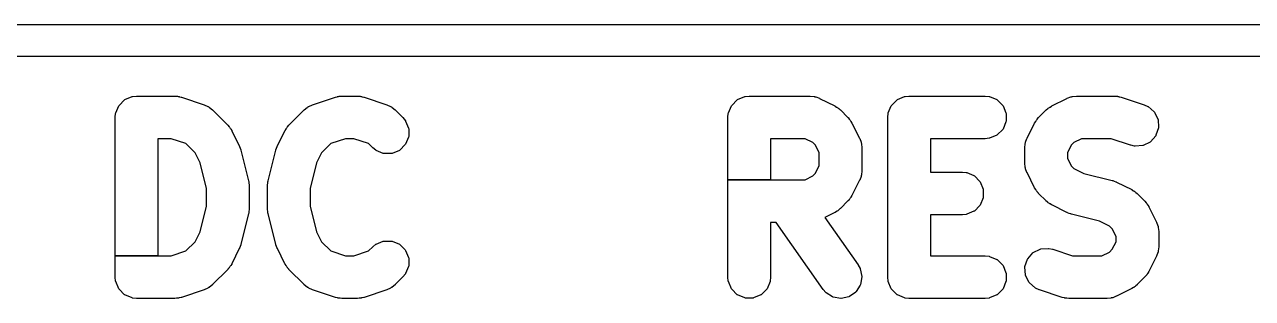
# Model space of a CAD drawing. Header units: inches. Extents: x 5.52 to 6.86, y -4.07 to -3.08.
# Drawn here: x 6.1741 to 6.3555, y -3.2598 to -3.2193 of the extents above; entities that cross this region are included whole.
import ezdxf

# ---------------------------------------------------------------- set-up
doc = ezdxf.new("R2010")
doc.units = ezdxf.units.IN
doc.header["$MEASUREMENT"] = 0
doc.layers.add('BLACK', color=7, linetype='CONTINUOUS')

msp = doc.modelspace()

# ---------------------------------------------------------------- linework, layer by layer
at = {"layer": 'BLACK', "linetype": 'CONTINUOUS'}
for p, q in [((5.76102, -3.21929), (6.45866, -3.21929)), ((6.46102, -3.22402), (5.75866, -3.22402)), ((6.1889, -3.23039), (6.18996, -3.22994)), ((6.18996, -3.22994), (6.19002, -3.22993)), ((6.19002, -3.22993), (6.19059, -3.22987)), ((6.19059, -3.22987), (6.19061, -3.22987)), ((6.19061, -3.22987), (6.19624, -3.22987)), ((6.19624, -3.22987), (6.19626, -3.22987)), ((6.19626, -3.22987), (6.19653, -3.2299)), ((6.19653, -3.2299), (6.19659, -3.2299)), ((6.19659, -3.2299), (6.19665, -3.2299)), ((6.19665, -3.2299), (6.19674, -3.22992)), ((6.19674, -3.22992), (6.19683, -3.22993)), ((6.19683, -3.22993), (6.19689, -3.22994)), ((6.19689, -3.22994), (6.19694, -3.22997)), ((6.19694, -3.22997), (6.19721, -3.23003)), ((6.19721, -3.23003), (6.19723, -3.23003)), ((6.19723, -3.23003), (6.20061, -3.23116)), ((6.21661, -3.23116), (6.21999, -3.23003)), ((6.21999, -3.23003), (6.22001, -3.23003)), ((6.22001, -3.23003), (6.22027, -3.22997)), ((6.22027, -3.22997), (6.22033, -3.22994)), ((6.22033, -3.22994), (6.22039, -3.22993)), ((6.22039, -3.22993), (6.22048, -3.22992)), ((6.22048, -3.22992), (6.22057, -3.2299)), ((6.22057, -3.2299), (6.22063, -3.2299)), ((6.22063, -3.2299), (6.22069, -3.2299)), ((6.22069, -3.2299), (6.22096, -3.22987)), ((6.22096, -3.22987), (6.22098, -3.22987)), ((6.22098, -3.22987), (6.22323, -3.22987)), ((6.22323, -3.22987), (6.22325, -3.22987)), ((6.22325, -3.22987), (6.22353, -3.2299)), ((6.22353, -3.2299), (6.22359, -3.2299)), ((6.22359, -3.2299), (6.22365, -3.2299)), ((6.22365, -3.2299), (6.22374, -3.22992)), ((6.22374, -3.22992), (6.22383, -3.22993)), ((6.22383, -3.22993), (6.22388, -3.22994)), ((6.22388, -3.22994), (6.22394, -3.22997)), ((6.22394, -3.22997), (6.22421, -3.23003)), ((6.22421, -3.23003), (6.22423, -3.23003)), ((6.22423, -3.23003), (6.2276, -3.23116)), ((6.27945, -3.23039), (6.28051, -3.22994)), ((6.28051, -3.22994), (6.28057, -3.22993)), ((6.28057, -3.22993), (6.28114, -3.22987)), ((6.28114, -3.22987), (6.28116, -3.22987)), ((6.28116, -3.22987), (6.29016, -3.22987)), ((6.29016, -3.22987), (6.29018, -3.22987)), ((6.29018, -3.22987), (6.29076, -3.22993)), ((6.29076, -3.22993), (6.29081, -3.22994)), ((6.29081, -3.22994), (6.29088, -3.22997)), ((6.29088, -3.22997), (6.29096, -3.22998)), ((6.29096, -3.22998), (6.29101, -3.22999)), ((6.29101, -3.22999), (6.29155, -3.2302)), ((6.29155, -3.2302), (6.29157, -3.23021)), ((6.29157, -3.23021), (6.29382, -3.23133)), ((6.30307, -3.23039), (6.30413, -3.22994)), ((6.30413, -3.22994), (6.30419, -3.22993)), ((6.30419, -3.22993), (6.30477, -3.22987)), ((6.30477, -3.22987), (6.30479, -3.22987)), ((6.30479, -3.22987), (6.31603, -3.22987)), ((6.31603, -3.22987), (6.31605, -3.22987)), ((6.31605, -3.22987), (6.31663, -3.22993)), ((6.31663, -3.22993), (6.31669, -3.22994)), ((6.31669, -3.22994), (6.31775, -3.23039)), ((6.32587, -3.23133), (6.32812, -3.23021)), ((6.32812, -3.23021), (6.32814, -3.2302)), ((6.32814, -3.2302), (6.32868, -3.22999)), ((6.32868, -3.22999), (6.32874, -3.22998)), ((6.32874, -3.22998), (6.32881, -3.22997)), ((6.32881, -3.22997), (6.32888, -3.22994)), ((6.32888, -3.22994), (6.32894, -3.22993)), ((6.32894, -3.22993), (6.32951, -3.22987)), ((6.32951, -3.22987), (6.32953, -3.22987)), ((6.32953, -3.22987), (6.33516, -3.22987)), ((6.33516, -3.22987), (6.33518, -3.22987)), ((6.33518, -3.22987), (6.33545, -3.2299)), ((6.33545, -3.2299), (6.33551, -3.2299)), ((6.33551, -3.2299), (6.33557, -3.2299)), ((6.33557, -3.2299), (6.33566, -3.22992)), ((6.33566, -3.22992), (6.33575, -3.22993)), ((6.33575, -3.22993), (6.33581, -3.22994)), ((6.33581, -3.22994), (6.33586, -3.22997)), ((6.33586, -3.22997), (6.33613, -3.23003)), ((6.33613, -3.23003), (6.33615, -3.23003)), ((6.33615, -3.23003), (6.33953, -3.23116)), ((6.18753, -3.23237), (6.18797, -3.23131)), ((6.18797, -3.23131), (6.18802, -3.23124)), ((6.18802, -3.23124), (6.18883, -3.23043)), ((6.18883, -3.23043), (6.1889, -3.23039)), ((6.20061, -3.23116), (6.20062, -3.23117)), ((6.20062, -3.23117), (6.20115, -3.2314)), ((6.20115, -3.2314), (6.2012, -3.23143)), ((6.2012, -3.23143), (6.20126, -3.23148)), ((6.20126, -3.23148), (6.20133, -3.23151)), ((6.20133, -3.23151), (6.20138, -3.23154)), ((6.20138, -3.23154), (6.20182, -3.23191)), ((6.20182, -3.23191), (6.20184, -3.23192)), ((6.20184, -3.23192), (6.20409, -3.23417)), ((6.21313, -3.23417), (6.21538, -3.23192)), ((6.21538, -3.23192), (6.2154, -3.23191)), ((6.2154, -3.23191), (6.21584, -3.23154)), ((6.21584, -3.23154), (6.21589, -3.23151)), ((6.21589, -3.23151), (6.21596, -3.23148)), ((6.21596, -3.23148), (6.21602, -3.23143)), ((6.21602, -3.23143), (6.21607, -3.2314)), ((6.21607, -3.2314), (6.21659, -3.23117)), ((6.21659, -3.23117), (6.21661, -3.23116)), ((6.2276, -3.23116), (6.22762, -3.23117)), ((6.22762, -3.23117), (6.22815, -3.2314)), ((6.22815, -3.2314), (6.2282, -3.23143)), ((6.2282, -3.23143), (6.22825, -3.23148)), ((6.22825, -3.23148), (6.22832, -3.23151)), ((6.22832, -3.23151), (6.22837, -3.23154)), ((6.22837, -3.23154), (6.22882, -3.23191)), ((6.22882, -3.23191), (6.22883, -3.23192)), ((6.22883, -3.23192), (6.22996, -3.23305)), ((6.27809, -3.23237), (6.27853, -3.23131)), ((6.27853, -3.23131), (6.27857, -3.23124)), ((6.27857, -3.23124), (6.27938, -3.23043)), ((6.27938, -3.23043), (6.27945, -3.23039)), ((6.29382, -3.23133), (6.29384, -3.23134)), ((6.29384, -3.23134), (6.29407, -3.23149)), ((6.29407, -3.23149), (6.29413, -3.23151)), ((6.29413, -3.23151), (6.29418, -3.23154)), ((6.29418, -3.23154), (6.29425, -3.2316)), ((6.29425, -3.2316), (6.29433, -3.23165)), ((6.29433, -3.23165), (6.29437, -3.23169)), ((6.29437, -3.23169), (6.29441, -3.23173)), ((6.29441, -3.23173), (6.29462, -3.23191)), ((6.29462, -3.23191), (6.29464, -3.23192)), ((6.29464, -3.23192), (6.29576, -3.23305)), ((6.30171, -3.23237), (6.30215, -3.23131)), ((6.30215, -3.23131), (6.30219, -3.23124)), ((6.30219, -3.23124), (6.30301, -3.23043)), ((6.30301, -3.23043), (6.30307, -3.23039)), ((6.31775, -3.23039), (6.31781, -3.23043)), ((6.31781, -3.23043), (6.31863, -3.23124)), ((6.31863, -3.23124), (6.31867, -3.23131)), ((6.31867, -3.23131), (6.31911, -3.23237)), ((6.32393, -3.23305), (6.32506, -3.23192)), ((6.32506, -3.23192), (6.32507, -3.23191)), ((6.32507, -3.23191), (6.32528, -3.23173)), ((6.32528, -3.23173), (6.32532, -3.23169)), ((6.32532, -3.23169), (6.32537, -3.23165)), ((6.32537, -3.23165), (6.32545, -3.2316)), ((6.32545, -3.2316), (6.32552, -3.23154)), ((6.32552, -3.23154), (6.32557, -3.23151)), ((6.32557, -3.23151), (6.32562, -3.23149)), ((6.32562, -3.23149), (6.32586, -3.23134)), ((6.32586, -3.23134), (6.32587, -3.23133)), ((6.33953, -3.23116), (6.33954, -3.23117)), ((6.33954, -3.23117), (6.34007, -3.2314)), ((6.34007, -3.2314), (6.34012, -3.23143)), ((6.34012, -3.23143), (6.34099, -3.23219)), ((6.18746, -3.233), (6.18752, -3.23243)), ((6.18746, -3.23302), (6.18746, -3.233)), ((6.18746, -3.25349), (6.18746, -3.23302)), ((6.18752, -3.23243), (6.18753, -3.23237)), ((6.22996, -3.23305), (6.22997, -3.23306)), ((6.22997, -3.23306), (6.23034, -3.23351)), ((6.23034, -3.23351), (6.23037, -3.23356)), ((6.23037, -3.23356), (6.23081, -3.23462)), ((6.27801, -3.233), (6.27807, -3.23243)), ((6.27801, -3.23302), (6.27801, -3.233)), ((6.27801, -3.24225), (6.27801, -3.23302)), ((6.27807, -3.23243), (6.27809, -3.23237)), ((6.29576, -3.23305), (6.29578, -3.23306)), ((6.29578, -3.23306), (6.29595, -3.23327)), ((6.29595, -3.23327), (6.296, -3.23331)), ((6.296, -3.23331), (6.29604, -3.23336)), ((6.29604, -3.23336), (6.29608, -3.23344)), ((6.29608, -3.23344), (6.29614, -3.23351)), ((6.29614, -3.23351), (6.29617, -3.23356)), ((6.29617, -3.23356), (6.2962, -3.23361)), ((6.2962, -3.23361), (6.29634, -3.23385)), ((6.29634, -3.23385), (6.29635, -3.23386)), ((6.29635, -3.23386), (6.29748, -3.23611)), ((6.30164, -3.233), (6.30169, -3.23243)), ((6.30164, -3.23302), (6.30164, -3.233)), ((6.30164, -3.25664), (6.30164, -3.23302)), ((6.30169, -3.23243), (6.30171, -3.23237)), ((6.31911, -3.23367), (6.31867, -3.23474)), ((6.31911, -3.23237), (6.31913, -3.23245)), ((6.31913, -3.2336), (6.31911, -3.23367)), ((6.31913, -3.23245), (6.31913, -3.2336)), ((6.32222, -3.23611), (6.32334, -3.23386)), ((6.32334, -3.23386), (6.32335, -3.23385)), ((6.32335, -3.23385), (6.3235, -3.23361)), ((6.3235, -3.23361), (6.32352, -3.23356)), ((6.32352, -3.23356), (6.32355, -3.23351)), ((6.32355, -3.23351), (6.32361, -3.23344)), ((6.32361, -3.23344), (6.32366, -3.23336)), ((6.32366, -3.23336), (6.3237, -3.23331)), ((6.3237, -3.23331), (6.32374, -3.23327)), ((6.32374, -3.23327), (6.32392, -3.23306)), ((6.32392, -3.23306), (6.32393, -3.23305)), ((6.34099, -3.23219), (6.34104, -3.23225)), ((6.34104, -3.23225), (6.34155, -3.23328)), ((6.34155, -3.23328), (6.34158, -3.23335)), ((6.34158, -3.23335), (6.34166, -3.2345)), ((6.20409, -3.23417), (6.2041, -3.23418)), ((6.2041, -3.23418), (6.20428, -3.2344)), ((6.20428, -3.2344), (6.20432, -3.23444)), ((6.20432, -3.23444), (6.20436, -3.23448)), ((6.20436, -3.23448), (6.20441, -3.23456)), ((6.20441, -3.23456), (6.20447, -3.23463)), ((6.20447, -3.23463), (6.2045, -3.23468)), ((6.2045, -3.23468), (6.20452, -3.23474)), ((6.20452, -3.23474), (6.20467, -3.23497)), ((6.20467, -3.23497), (6.20468, -3.23499)), ((6.20468, -3.23499), (6.2058, -3.23724)), ((6.21142, -3.23724), (6.21254, -3.23499)), ((6.21254, -3.23499), (6.21255, -3.23497)), ((6.21255, -3.23497), (6.2127, -3.23474)), ((6.2127, -3.23474), (6.21272, -3.23468)), ((6.21272, -3.23468), (6.21275, -3.23463)), ((6.21275, -3.23463), (6.21281, -3.23456)), ((6.21281, -3.23456), (6.21286, -3.23448)), ((6.21286, -3.23448), (6.2129, -3.23444)), ((6.2129, -3.23444), (6.21294, -3.2344)), ((6.21294, -3.2344), (6.21312, -3.23418)), ((6.21312, -3.23418), (6.21313, -3.23417)), ((6.23081, -3.23462), (6.23083, -3.2347)), ((6.23083, -3.2347), (6.23083, -3.23585)), ((6.31775, -3.23566), (6.31669, -3.2361)), ((6.31781, -3.23562), (6.31775, -3.23566)), ((6.31863, -3.2348), (6.31781, -3.23562)), ((6.31867, -3.23474), (6.31863, -3.2348)), ((6.34124, -3.23574), (6.34049, -3.23661)), ((6.34128, -3.23567), (6.34124, -3.23574)), ((6.34165, -3.23458), (6.34128, -3.23567)), ((6.34166, -3.2345), (6.34165, -3.23458)), ((6.19573, -3.23617), (6.19376, -3.23617)), ((6.19376, -3.23617), (6.19376, -3.25349)), ((6.19791, -3.2369), (6.19573, -3.23617)), ((6.19927, -3.23826), (6.19791, -3.2369)), ((6.2058, -3.23724), (6.20581, -3.23726)), ((6.20581, -3.23726), (6.20582, -3.23728)), ((6.20582, -3.23728), (6.20584, -3.23732)), ((6.20584, -3.23732), (6.20593, -3.23756)), ((6.20593, -3.23756), (6.20602, -3.2378)), ((6.2112, -3.2378), (6.21129, -3.23756)), ((6.21129, -3.23756), (6.21138, -3.23732)), ((6.21138, -3.23732), (6.2114, -3.23728)), ((6.2114, -3.23728), (6.21141, -3.23726)), ((6.21141, -3.23726), (6.21142, -3.23724)), ((6.21931, -3.2369), (6.21795, -3.23826)), ((6.22149, -3.23617), (6.21931, -3.2369)), ((6.22272, -3.23617), (6.22149, -3.23617)), ((6.22491, -3.2369), (6.22272, -3.23617)), ((6.22551, -3.2375), (6.22491, -3.2369)), ((6.22552, -3.23751), (6.22551, -3.2375)), ((6.22597, -3.23788), (6.22552, -3.23751)), ((6.23033, -3.23705), (6.22951, -3.23787)), ((6.23037, -3.23699), (6.23033, -3.23705)), ((6.23081, -3.23592), (6.23037, -3.23699)), ((6.23083, -3.23585), (6.23081, -3.23592)), ((6.28942, -3.23617), (6.28431, -3.23617)), ((6.28431, -3.23617), (6.28431, -3.24225)), ((6.29055, -3.23674), (6.28942, -3.23617)), ((6.29095, -3.23714), (6.29055, -3.23674)), ((6.29151, -3.23827), (6.29095, -3.23714)), ((6.29748, -3.23611), (6.29749, -3.23613)), ((6.29749, -3.23613), (6.29769, -3.23667)), ((6.29769, -3.23667), (6.29771, -3.23673)), ((6.29771, -3.23673), (6.29771, -3.2368)), ((6.29771, -3.2368), (6.29774, -3.23687)), ((6.29774, -3.23687), (6.29775, -3.23693)), ((6.29775, -3.23693), (6.29781, -3.2375)), ((6.29781, -3.2375), (6.29781, -3.23752)), ((6.29781, -3.23752), (6.29781, -3.2409)), ((6.31603, -3.23617), (6.30793, -3.23617)), ((6.30793, -3.23617), (6.30793, -3.24112)), ((6.31605, -3.23617), (6.31603, -3.23617)), ((6.31663, -3.23611), (6.31605, -3.23617)), ((6.31669, -3.2361), (6.31663, -3.23611)), ((6.32188, -3.2375), (6.32194, -3.23693)), ((6.32188, -3.23752), (6.32188, -3.2375)), ((6.32188, -3.23977), (6.32188, -3.23752)), ((6.32194, -3.23693), (6.32195, -3.23687)), ((6.32195, -3.23687), (6.32198, -3.2368)), ((6.32198, -3.2368), (6.32199, -3.23673)), ((6.32199, -3.23673), (6.322, -3.23667)), ((6.322, -3.23667), (6.32221, -3.23613)), ((6.32221, -3.23613), (6.32222, -3.23611)), ((6.32875, -3.23714), (6.32818, -3.23827)), ((6.32915, -3.23674), (6.32875, -3.23714)), ((6.33028, -3.23617), (6.32915, -3.23674)), ((6.33465, -3.23617), (6.33028, -3.23617)), ((6.33753, -3.23714), (6.33465, -3.23617)), ((6.33755, -3.23714), (6.33753, -3.23714)), ((6.33812, -3.23727), (6.33755, -3.23714)), ((6.33818, -3.23727), (6.33812, -3.23727)), ((6.33932, -3.23719), (6.33818, -3.23727)), ((6.3394, -3.23717), (6.33932, -3.23719)), ((6.34043, -3.23666), (6.3394, -3.23717)), ((6.34049, -3.23661), (6.34043, -3.23666)), ((6.20001, -3.23975), (6.19927, -3.23826)), ((6.20602, -3.2378), (6.20603, -3.23784)), ((6.20603, -3.23784), (6.20604, -3.23786)), ((6.20604, -3.23786), (6.20604, -3.23788)), ((6.20604, -3.23788), (6.20717, -3.24238)), ((6.21005, -3.24238), (6.21118, -3.23788)), ((6.21118, -3.23786), (6.21119, -3.23784)), ((6.21118, -3.23788), (6.21118, -3.23786)), ((6.21119, -3.23784), (6.2112, -3.2378)), ((6.21795, -3.23826), (6.21721, -3.23975)), ((6.22602, -3.23791), (6.22597, -3.23788)), ((6.22708, -3.23835), (6.22602, -3.23791)), ((6.22716, -3.23837), (6.22708, -3.23835)), ((6.22831, -3.23837), (6.22716, -3.23837)), ((6.22838, -3.23835), (6.22831, -3.23837)), ((6.22945, -3.23791), (6.22838, -3.23835)), ((6.22951, -3.23787), (6.22945, -3.23791)), ((6.29151, -3.24015), (6.29151, -3.23827)), ((6.32818, -3.23827), (6.32818, -3.23903)), ((6.32818, -3.23903), (6.32875, -3.24016)), ((6.20096, -3.24353), (6.20001, -3.23975)), ((6.21721, -3.23975), (6.21626, -3.24353)), ((6.29095, -3.24128), (6.29151, -3.24015)), ((6.29781, -3.24092), (6.29775, -3.24149)), ((6.29781, -3.2409), (6.29781, -3.24092)), ((6.30793, -3.24112), (6.31266, -3.24112)), ((6.31266, -3.24112), (6.31268, -3.24112)), ((6.31268, -3.24112), (6.31325, -3.24118)), ((6.31325, -3.24118), (6.31331, -3.24119)), ((6.31331, -3.24119), (6.31437, -3.24163)), ((6.32188, -3.23979), (6.32188, -3.23977)), ((6.32194, -3.24037), (6.32188, -3.23979)), ((6.32195, -3.24042), (6.32194, -3.24037)), ((6.32198, -3.24049), (6.32195, -3.24042)), ((6.32199, -3.24057), (6.32198, -3.24049)), ((6.322, -3.24062), (6.32199, -3.24057)), ((6.32221, -3.24116), (6.322, -3.24062)), ((6.32222, -3.24118), (6.32221, -3.24116)), ((6.32334, -3.24343), (6.32222, -3.24118)), ((6.32875, -3.24016), (6.32915, -3.24056)), ((6.32915, -3.24056), (6.33063, -3.2413)), ((6.20717, -3.24238), (6.20717, -3.2424)), ((6.20717, -3.2424), (6.20718, -3.24248)), ((6.20718, -3.24248), (6.20719, -3.24249)), ((6.20719, -3.24249), (6.2072, -3.24255)), ((6.2072, -3.24255), (6.20722, -3.24276)), ((6.20722, -3.24276), (6.20725, -3.24297)), ((6.20725, -3.24297), (6.20725, -3.24303)), ((6.20725, -3.24303), (6.20725, -3.24305)), ((6.20725, -3.24305), (6.20726, -3.24313)), ((6.20996, -3.24313), (6.20997, -3.24305)), ((6.20997, -3.24297), (6.21, -3.24276)), ((6.20997, -3.24303), (6.20997, -3.24297)), ((6.20997, -3.24305), (6.20997, -3.24303)), ((6.21, -3.24276), (6.21002, -3.24255)), ((6.21002, -3.24255), (6.21003, -3.2425)), ((6.21003, -3.2425), (6.21004, -3.24248)), ((6.21004, -3.24248), (6.21005, -3.2424)), ((6.21005, -3.2424), (6.21005, -3.24238)), ((6.27801, -3.25664), (6.27801, -3.24225)), ((6.27801, -3.24225), (6.28431, -3.24225)), ((6.28431, -3.24225), (6.27801, -3.24225)), ((6.28431, -3.24225), (6.28942, -3.24225)), ((6.28942, -3.24225), (6.29055, -3.24168)), ((6.29055, -3.24168), (6.29095, -3.24128)), ((6.29748, -3.24231), (6.29635, -3.24455)), ((6.29749, -3.24229), (6.29748, -3.24231)), ((6.29769, -3.24175), (6.29749, -3.24229)), ((6.29771, -3.24169), (6.29769, -3.24175)), ((6.29774, -3.24155), (6.29771, -3.24162)), ((6.29771, -3.24162), (6.29771, -3.24169)), ((6.29775, -3.24149), (6.29774, -3.24155)), ((6.31437, -3.24163), (6.31444, -3.24168)), ((6.31444, -3.24168), (6.31525, -3.24249)), ((6.31525, -3.24249), (6.3153, -3.24256)), ((6.3153, -3.24256), (6.31574, -3.24362)), ((6.33063, -3.2413), (6.3348, -3.24234)), ((6.3348, -3.24234), (6.33481, -3.24235)), ((6.33481, -3.24235), (6.33484, -3.24235)), ((6.33484, -3.24235), (6.33488, -3.24236)), ((6.33488, -3.24236), (6.33512, -3.24246)), ((6.33512, -3.24246), (6.33536, -3.24254)), ((6.33536, -3.24254), (6.3354, -3.24256)), ((6.3354, -3.24256), (6.33542, -3.24257)), ((6.33542, -3.24257), (6.33544, -3.24258)), ((6.33544, -3.24258), (6.33769, -3.2437)), ((6.20096, -3.24613), (6.20096, -3.24353)), ((6.20726, -3.24313), (6.20726, -3.24315)), ((6.20726, -3.24315), (6.20726, -3.24652)), ((6.20996, -3.24315), (6.20996, -3.24313)), ((6.20996, -3.24652), (6.20996, -3.24315)), ((6.21626, -3.24353), (6.21626, -3.24613)), ((6.29617, -3.24486), (6.29614, -3.24491)), ((6.2962, -3.24481), (6.29617, -3.24486)), ((6.29634, -3.24457), (6.2962, -3.24481)), ((6.29635, -3.24455), (6.29634, -3.24457)), ((6.31574, -3.24362), (6.31575, -3.24369)), ((6.31575, -3.24485), (6.31574, -3.24492)), ((6.31575, -3.24369), (6.31575, -3.24485)), ((6.32335, -3.24345), (6.32334, -3.24343)), ((6.3235, -3.24368), (6.32335, -3.24345)), ((6.32352, -3.24374), (6.3235, -3.24368)), ((6.32355, -3.24379), (6.32352, -3.24374)), ((6.32361, -3.24386), (6.32355, -3.24379)), ((6.32366, -3.24394), (6.32361, -3.24386)), ((6.3237, -3.24398), (6.32366, -3.24394)), ((6.32374, -3.24402), (6.3237, -3.24398)), ((6.32392, -3.24423), (6.32374, -3.24402)), ((6.32393, -3.24425), (6.32392, -3.24423)), ((6.32506, -3.24537), (6.32393, -3.24425)), ((6.33769, -3.2437), (6.33771, -3.24371)), ((6.33771, -3.24371), (6.33794, -3.24386)), ((6.33794, -3.24386), (6.338, -3.24388)), ((6.338, -3.24388), (6.33805, -3.24391)), ((6.33805, -3.24391), (6.33812, -3.24397)), ((6.33812, -3.24397), (6.3382, -3.24402)), ((6.3382, -3.24402), (6.33824, -3.24406)), ((6.33824, -3.24406), (6.33828, -3.24411)), ((6.33828, -3.24411), (6.33849, -3.24428)), ((6.33849, -3.24428), (6.33851, -3.24429)), ((6.33851, -3.24429), (6.33963, -3.24542)), ((6.20001, -3.24992), (6.20096, -3.24613)), ((6.20726, -3.24654), (6.20725, -3.24662)), ((6.20725, -3.24662), (6.20725, -3.24664)), ((6.20725, -3.24664), (6.20725, -3.24669)), ((6.20726, -3.24652), (6.20726, -3.24654)), ((6.20996, -3.24654), (6.20996, -3.24652)), ((6.20997, -3.24662), (6.20996, -3.24654)), ((6.20997, -3.24664), (6.20997, -3.24662)), ((6.20997, -3.24669), (6.20997, -3.24664)), ((6.21626, -3.24613), (6.21721, -3.24992)), ((6.29441, -3.24669), (6.29437, -3.24673)), ((6.29462, -3.24651), (6.29441, -3.24669)), ((6.29464, -3.2465), (6.29462, -3.24651)), ((6.29576, -3.24537), (6.29464, -3.2465)), ((6.29578, -3.24536), (6.29576, -3.24537)), ((6.29595, -3.24515), (6.29578, -3.24536)), ((6.296, -3.24511), (6.29595, -3.24515)), ((6.29604, -3.24506), (6.296, -3.24511)), ((6.29608, -3.24498), (6.29604, -3.24506)), ((6.29614, -3.24491), (6.29608, -3.24498)), ((6.31525, -3.24605), (6.31444, -3.24687)), ((6.3153, -3.24599), (6.31525, -3.24605)), ((6.31574, -3.24492), (6.3153, -3.24599)), ((6.32507, -3.24539), (6.32506, -3.24537)), ((6.32528, -3.24556), (6.32507, -3.24539)), ((6.32532, -3.24561), (6.32528, -3.24556)), ((6.32537, -3.24565), (6.32532, -3.24561)), ((6.32545, -3.24569), (6.32537, -3.24565)), ((6.32552, -3.24575), (6.32545, -3.24569)), ((6.32557, -3.24578), (6.32552, -3.24575)), ((6.32562, -3.24581), (6.32557, -3.24578)), ((6.32586, -3.24595), (6.32562, -3.24581)), ((6.32587, -3.24596), (6.32586, -3.24595)), ((6.32812, -3.24709), (6.32587, -3.24596)), ((6.33963, -3.24542), (6.33965, -3.24543)), ((6.33965, -3.24543), (6.33982, -3.24565)), ((6.33982, -3.24565), (6.33987, -3.24569)), ((6.33987, -3.24569), (6.33991, -3.24573)), ((6.33991, -3.24573), (6.33995, -3.24581)), ((6.33995, -3.24581), (6.34001, -3.24588)), ((6.34001, -3.24588), (6.34004, -3.24593)), ((6.34004, -3.24593), (6.34007, -3.24599)), ((6.34007, -3.24599), (6.34021, -3.24622)), ((6.34021, -3.24622), (6.34022, -3.24624)), ((6.34022, -3.24624), (6.34135, -3.24849)), ((6.20717, -3.24728), (6.20604, -3.25178)), ((6.20718, -3.24719), (6.20717, -3.24727)), ((6.20717, -3.24727), (6.20717, -3.24728)), ((6.20719, -3.24717), (6.20718, -3.24719)), ((6.2072, -3.24712), (6.20719, -3.24717)), ((6.20722, -3.2469), (6.2072, -3.24712)), ((6.20725, -3.24669), (6.20722, -3.2469)), ((6.21, -3.2469), (6.20997, -3.24669)), ((6.21002, -3.24712), (6.21, -3.2469)), ((6.21003, -3.24717), (6.21002, -3.24712)), ((6.21004, -3.24719), (6.21003, -3.24717)), ((6.21005, -3.24727), (6.21004, -3.24719)), ((6.21005, -3.24728), (6.21005, -3.24727)), ((6.21118, -3.25178), (6.21005, -3.24728)), ((6.29382, -3.24709), (6.29234, -3.24783)), ((6.29234, -3.24783), (6.29724, -3.25484)), ((6.29384, -3.24708), (6.29382, -3.24709)), ((6.29407, -3.24693), (6.29384, -3.24708)), ((6.29413, -3.24691), (6.29407, -3.24693)), ((6.29418, -3.24688), (6.29413, -3.24691)), ((6.29425, -3.24682), (6.29418, -3.24688)), ((6.29433, -3.24677), (6.29425, -3.24682)), ((6.29437, -3.24673), (6.29433, -3.24677)), ((6.31266, -3.24742), (6.30793, -3.24742)), ((6.30793, -3.24742), (6.30793, -3.25349)), ((6.31268, -3.24742), (6.31266, -3.24742)), ((6.31325, -3.24736), (6.31268, -3.24742)), ((6.31331, -3.24735), (6.31325, -3.24736)), ((6.31437, -3.24691), (6.31331, -3.24735)), ((6.31444, -3.24687), (6.31437, -3.24691)), ((6.32814, -3.2471), (6.32812, -3.24709)), ((6.32816, -3.2471), (6.32814, -3.2471)), ((6.3282, -3.24713), (6.32816, -3.2471)), ((6.32844, -3.24721), (6.3282, -3.24713)), ((6.32868, -3.2473), (6.32844, -3.24721)), ((6.32873, -3.24731), (6.32868, -3.2473)), ((6.32875, -3.24732), (6.32873, -3.24731)), ((6.32877, -3.24733), (6.32875, -3.24732)), ((6.33293, -3.24837), (6.32877, -3.24733)), ((6.33442, -3.24911), (6.33293, -3.24837)), ((6.34135, -3.24849), (6.34136, -3.2485)), ((6.19927, -3.2514), (6.20001, -3.24992)), ((6.21721, -3.24992), (6.21795, -3.2514)), ((6.28515, -3.24855), (6.28431, -3.24855)), ((6.28431, -3.24855), (6.28431, -3.25664)), ((6.29208, -3.25845), (6.28515, -3.24855)), ((6.33482, -3.24951), (6.33442, -3.24911)), ((6.33538, -3.25064), (6.33482, -3.24951)), ((6.34136, -3.2485), (6.34156, -3.24905)), ((6.34156, -3.24905), (6.34158, -3.2491)), ((6.34158, -3.2491), (6.34158, -3.24918)), ((6.34158, -3.24918), (6.34161, -3.24924)), ((6.34161, -3.24924), (6.34162, -3.2493)), ((6.34162, -3.2493), (6.34168, -3.24988)), ((6.34168, -3.24988), (6.34168, -3.2499)), ((6.34168, -3.2499), (6.34168, -3.25215)), ((6.19791, -3.25277), (6.19927, -3.2514)), ((6.20593, -3.25211), (6.20584, -3.25235)), ((6.20602, -3.25187), (6.20593, -3.25211)), ((6.20603, -3.25183), (6.20602, -3.25187)), ((6.20604, -3.2518), (6.20603, -3.25183)), ((6.20604, -3.25178), (6.20604, -3.2518)), ((6.21118, -3.2518), (6.21118, -3.25178)), ((6.21119, -3.25183), (6.21118, -3.2518)), ((6.2112, -3.25187), (6.21119, -3.25183)), ((6.21129, -3.25211), (6.2112, -3.25187)), ((6.21138, -3.25235), (6.21129, -3.25211)), ((6.21795, -3.2514), (6.21931, -3.25277)), ((6.22552, -3.25215), (6.22597, -3.25179)), ((6.22597, -3.25179), (6.22602, -3.25176)), ((6.22602, -3.25176), (6.22708, -3.25132)), ((6.22708, -3.25132), (6.22716, -3.2513)), ((6.22716, -3.2513), (6.22831, -3.2513)), ((6.22831, -3.2513), (6.22838, -3.25132)), ((6.22838, -3.25132), (6.22945, -3.25176)), ((6.22945, -3.25176), (6.22951, -3.2518)), ((6.22951, -3.2518), (6.23033, -3.25262)), ((6.33482, -3.25253), (6.33538, -3.2514)), ((6.33538, -3.2514), (6.33538, -3.25064)), ((6.18746, -3.25664), (6.18746, -3.25349)), ((6.18746, -3.25349), (6.19376, -3.25349)), ((6.19376, -3.25349), (6.18746, -3.25349)), ((6.19376, -3.25349), (6.19573, -3.25349)), ((6.19573, -3.25349), (6.19791, -3.25277)), ((6.2058, -3.25243), (6.20468, -3.25468)), ((6.20581, -3.25241), (6.2058, -3.25243)), ((6.20582, -3.25239), (6.20581, -3.25241)), ((6.20584, -3.25235), (6.20582, -3.25239)), ((6.2114, -3.25239), (6.21138, -3.25235)), ((6.21141, -3.25241), (6.2114, -3.25239)), ((6.21142, -3.25243), (6.21141, -3.25241)), ((6.21254, -3.25468), (6.21142, -3.25243)), ((6.21931, -3.25277), (6.22149, -3.25349)), ((6.22149, -3.25349), (6.22272, -3.25349)), ((6.22272, -3.25349), (6.22491, -3.25277)), ((6.22491, -3.25277), (6.22551, -3.25217)), ((6.22551, -3.25217), (6.22552, -3.25215)), ((6.23033, -3.25262), (6.23037, -3.25268)), ((6.23037, -3.25268), (6.23081, -3.25374)), ((6.23081, -3.25374), (6.23083, -3.25382)), ((6.23083, -3.25382), (6.23083, -3.25497)), ((6.30793, -3.25349), (6.31603, -3.25349)), ((6.31603, -3.25349), (6.31605, -3.2535)), ((6.31605, -3.2535), (6.31663, -3.25355)), ((6.31663, -3.25355), (6.31669, -3.25357)), ((6.31669, -3.25357), (6.31775, -3.25401)), ((6.32228, -3.254), (6.32232, -3.25393)), ((6.32232, -3.25393), (6.32307, -3.25306)), ((6.32307, -3.25306), (6.32313, -3.25301)), ((6.32313, -3.25301), (6.32416, -3.2525)), ((6.32416, -3.2525), (6.32424, -3.25248)), ((6.32424, -3.25248), (6.32539, -3.25239)), ((6.32539, -3.25239), (6.32545, -3.2524)), ((6.32545, -3.2524), (6.32601, -3.25253)), ((6.32601, -3.25253), (6.32603, -3.25253)), ((6.32603, -3.25253), (6.32892, -3.25349)), ((6.32892, -3.25349), (6.33329, -3.25349)), ((6.33329, -3.25349), (6.33442, -3.25293)), ((6.33442, -3.25293), (6.33482, -3.25253)), ((6.34135, -3.25355), (6.34022, -3.2558)), ((6.34136, -3.25354), (6.34135, -3.25355)), ((6.34156, -3.253), (6.34136, -3.25354)), ((6.34158, -3.25294), (6.34156, -3.253)), ((6.34161, -3.2528), (6.34158, -3.25286)), ((6.34158, -3.25286), (6.34158, -3.25294)), ((6.34162, -3.25274), (6.34161, -3.2528)), ((6.34168, -3.25216), (6.34162, -3.25274)), ((6.34168, -3.25215), (6.34168, -3.25216)), ((6.20409, -3.2555), (6.20184, -3.25775)), ((6.2041, -3.25548), (6.20409, -3.2555)), ((6.20428, -3.25527), (6.2041, -3.25548)), ((6.20432, -3.25523), (6.20428, -3.25527)), ((6.20436, -3.25519), (6.20432, -3.25523)), ((6.20441, -3.25511), (6.20436, -3.25519)), ((6.20447, -3.25504), (6.20441, -3.25511)), ((6.2045, -3.25499), (6.20447, -3.25504)), ((6.20452, -3.25493), (6.2045, -3.25499)), ((6.20467, -3.2547), (6.20452, -3.25493)), ((6.20468, -3.25468), (6.20467, -3.2547)), ((6.21255, -3.2547), (6.21254, -3.25468)), ((6.2127, -3.25493), (6.21255, -3.2547)), ((6.21272, -3.25499), (6.2127, -3.25493)), ((6.21275, -3.25504), (6.21272, -3.25499)), ((6.21281, -3.25511), (6.21275, -3.25504)), ((6.21286, -3.25519), (6.21281, -3.25511)), ((6.2129, -3.25523), (6.21286, -3.25519)), ((6.21294, -3.25527), (6.2129, -3.25523)), ((6.21312, -3.25548), (6.21294, -3.25527)), ((6.21313, -3.2555), (6.21312, -3.25548)), ((6.21538, -3.25775), (6.21313, -3.2555)), ((6.23081, -3.25505), (6.23037, -3.25611)), ((6.23083, -3.25497), (6.23081, -3.25505)), ((6.29724, -3.25484), (6.29725, -3.25485)), ((6.29725, -3.25485), (6.29754, -3.25536)), ((6.29754, -3.25536), (6.29756, -3.25541)), ((6.29756, -3.25541), (6.29781, -3.25654)), ((6.31775, -3.25401), (6.31781, -3.25405)), ((6.31781, -3.25405), (6.31863, -3.25486)), ((6.31863, -3.25486), (6.31867, -3.25493)), ((6.31867, -3.25493), (6.31911, -3.25599)), ((6.32191, -3.25516), (6.32192, -3.25509)), ((6.32199, -3.25631), (6.32191, -3.25516)), ((6.32192, -3.25509), (6.32228, -3.254)), ((6.18746, -3.25666), (6.18746, -3.25664)), ((6.18752, -3.25724), (6.18746, -3.25666)), ((6.18753, -3.2573), (6.18752, -3.25724)), ((6.18797, -3.25836), (6.18753, -3.2573)), ((6.22996, -3.25662), (6.22883, -3.25775)), ((6.22997, -3.25661), (6.22996, -3.25662)), ((6.23034, -3.25616), (6.22997, -3.25661)), ((6.23037, -3.25611), (6.23034, -3.25616)), ((6.27801, -3.25666), (6.27801, -3.25664)), ((6.27807, -3.25724), (6.27801, -3.25666)), ((6.27809, -3.2573), (6.27807, -3.25724)), ((6.27853, -3.25836), (6.27809, -3.2573)), ((6.28424, -3.2573), (6.2838, -3.25836)), ((6.28425, -3.25724), (6.28424, -3.2573)), ((6.28431, -3.25666), (6.28425, -3.25724)), ((6.28431, -3.25664), (6.28431, -3.25666)), ((6.29781, -3.25661), (6.29761, -3.25775)), ((6.29781, -3.25654), (6.29781, -3.25661)), ((6.30164, -3.25666), (6.30164, -3.25664)), ((6.30169, -3.25724), (6.30164, -3.25666)), ((6.30171, -3.2573), (6.30169, -3.25724)), ((6.30215, -3.25836), (6.30171, -3.2573)), ((6.31911, -3.2573), (6.31867, -3.25836)), ((6.31911, -3.25599), (6.31913, -3.25607)), ((6.31913, -3.25722), (6.31911, -3.2573)), ((6.31913, -3.25607), (6.31913, -3.25722)), ((6.32201, -3.25639), (6.32199, -3.25631)), ((6.32252, -3.25742), (6.32201, -3.25639)), ((6.32257, -3.25748), (6.32252, -3.25742)), ((6.32344, -3.25823), (6.32257, -3.25748)), ((6.33963, -3.25662), (6.33851, -3.25775)), ((6.33965, -3.25661), (6.33963, -3.25662)), ((6.33982, -3.25639), (6.33965, -3.25661)), ((6.33987, -3.25635), (6.33982, -3.25639)), ((6.33991, -3.25631), (6.33987, -3.25635)), ((6.33995, -3.25623), (6.33991, -3.25631)), ((6.34001, -3.25616), (6.33995, -3.25623)), ((6.34004, -3.25611), (6.34001, -3.25616)), ((6.34007, -3.25605), (6.34004, -3.25611)), ((6.34021, -3.25582), (6.34007, -3.25605)), ((6.34022, -3.2558), (6.34021, -3.25582)), ((6.18802, -3.25842), (6.18797, -3.25836)), ((6.18883, -3.25924), (6.18802, -3.25842)), ((6.1889, -3.25928), (6.18883, -3.25924)), ((6.18996, -3.25972), (6.1889, -3.25928)), ((6.20061, -3.25851), (6.19723, -3.25963)), ((6.20062, -3.2585), (6.20061, -3.25851)), ((6.20115, -3.25826), (6.20062, -3.2585)), ((6.2012, -3.25823), (6.20115, -3.25826)), ((6.20126, -3.25819), (6.2012, -3.25823)), ((6.20133, -3.25816), (6.20126, -3.25819)), ((6.20138, -3.25813), (6.20133, -3.25816)), ((6.20182, -3.25776), (6.20138, -3.25813)), ((6.20184, -3.25775), (6.20182, -3.25776)), ((6.2154, -3.25776), (6.21538, -3.25775)), ((6.21584, -3.25813), (6.2154, -3.25776)), ((6.21589, -3.25816), (6.21584, -3.25813)), ((6.21596, -3.25819), (6.21589, -3.25816)), ((6.21602, -3.25823), (6.21596, -3.25819)), ((6.21607, -3.25826), (6.21602, -3.25823)), ((6.21659, -3.2585), (6.21607, -3.25826)), ((6.21661, -3.25851), (6.21659, -3.2585)), ((6.21999, -3.25963), (6.21661, -3.25851)), ((6.2276, -3.25851), (6.22423, -3.25963)), ((6.22762, -3.2585), (6.2276, -3.25851)), ((6.22815, -3.25826), (6.22762, -3.2585)), ((6.2282, -3.25823), (6.22815, -3.25826)), ((6.22825, -3.25819), (6.2282, -3.25823)), ((6.22832, -3.25816), (6.22825, -3.25819)), ((6.22837, -3.25813), (6.22832, -3.25816)), ((6.22882, -3.25776), (6.22837, -3.25813)), ((6.22883, -3.25775), (6.22882, -3.25776)), ((6.27857, -3.25842), (6.27853, -3.25836)), ((6.27938, -3.25924), (6.27857, -3.25842)), ((6.27945, -3.25928), (6.27938, -3.25924)), ((6.28051, -3.25972), (6.27945, -3.25928)), ((6.28288, -3.25928), (6.28181, -3.25972)), ((6.28294, -3.25924), (6.28288, -3.25928)), ((6.28376, -3.25842), (6.28294, -3.25924)), ((6.2838, -3.25836), (6.28376, -3.25842)), ((6.29209, -3.25847), (6.29208, -3.25845)), ((6.29247, -3.25891), (6.29209, -3.25847)), ((6.29251, -3.25894), (6.29247, -3.25891)), ((6.29348, -3.25956), (6.29251, -3.25894)), ((6.29691, -3.25885), (6.29596, -3.25951)), ((6.29696, -3.25879), (6.29691, -3.25885)), ((6.29758, -3.25782), (6.29696, -3.25879)), ((6.29761, -3.25775), (6.29758, -3.25782)), ((6.30219, -3.25842), (6.30215, -3.25836)), ((6.30301, -3.25924), (6.30219, -3.25842)), ((6.30307, -3.25928), (6.30301, -3.25924)), ((6.30413, -3.25972), (6.30307, -3.25928)), ((6.31775, -3.25928), (6.31669, -3.25972)), ((6.31781, -3.25924), (6.31775, -3.25928)), ((6.31863, -3.25842), (6.31781, -3.25924)), ((6.31867, -3.25836), (6.31863, -3.25842)), ((6.32349, -3.25826), (6.32344, -3.25823)), ((6.32402, -3.2585), (6.32349, -3.25826)), ((6.32404, -3.25851), (6.32402, -3.2585)), ((6.32741, -3.25963), (6.32404, -3.25851)), ((6.33769, -3.25834), (6.33544, -3.25946)), ((6.33771, -3.25833), (6.33769, -3.25834)), ((6.33794, -3.25818), (6.33771, -3.25833)), ((6.338, -3.25816), (6.33794, -3.25818)), ((6.33805, -3.25813), (6.338, -3.25816)), ((6.33812, -3.25807), (6.33805, -3.25813)), ((6.3382, -3.25802), (6.33812, -3.25807)), ((6.33824, -3.25798), (6.3382, -3.25802)), ((6.33828, -3.25793), (6.33824, -3.25798)), ((6.33849, -3.25776), (6.33828, -3.25793)), ((6.33851, -3.25775), (6.33849, -3.25776)), ((6.19002, -3.25974), (6.18996, -3.25972)), ((6.19059, -3.25979), (6.19002, -3.25974)), ((6.19061, -3.25979), (6.19059, -3.25979)), ((6.19624, -3.25979), (6.19061, -3.25979)), ((6.19626, -3.25979), (6.19624, -3.25979)), ((6.19653, -3.25977), (6.19626, -3.25979)), ((6.19659, -3.25977), (6.19653, -3.25977)), ((6.19665, -3.25977), (6.19659, -3.25977)), ((6.19674, -3.25975), (6.19665, -3.25977)), ((6.19683, -3.25974), (6.19674, -3.25975)), ((6.19689, -3.25972), (6.19683, -3.25974)), ((6.19694, -3.2597), (6.19689, -3.25972)), ((6.19721, -3.25964), (6.19694, -3.2597)), ((6.19723, -3.25963), (6.19721, -3.25964)), ((6.22001, -3.25964), (6.21999, -3.25963)), ((6.22027, -3.2597), (6.22001, -3.25964)), ((6.22033, -3.25972), (6.22027, -3.2597)), ((6.22039, -3.25974), (6.22033, -3.25972)), ((6.22048, -3.25975), (6.22039, -3.25974)), ((6.22057, -3.25977), (6.22048, -3.25975)), ((6.22063, -3.25977), (6.22057, -3.25977)), ((6.22069, -3.25977), (6.22063, -3.25977)), ((6.22096, -3.25979), (6.22069, -3.25977)), ((6.22098, -3.25979), (6.22096, -3.25979)), ((6.22323, -3.25979), (6.22098, -3.25979)), ((6.22325, -3.25979), (6.22323, -3.25979)), ((6.22353, -3.25977), (6.22325, -3.25979)), ((6.22359, -3.25977), (6.22353, -3.25977)), ((6.22365, -3.25977), (6.22359, -3.25977)), ((6.22374, -3.25975), (6.22365, -3.25977)), ((6.22383, -3.25974), (6.22374, -3.25975)), ((6.22388, -3.25972), (6.22383, -3.25974)), ((6.22394, -3.2597), (6.22388, -3.25972)), ((6.22421, -3.25964), (6.22394, -3.2597)), ((6.22423, -3.25963), (6.22421, -3.25964)), ((6.28059, -3.25974), (6.28051, -3.25972)), ((6.28174, -3.25974), (6.28059, -3.25974)), ((6.28181, -3.25972), (6.28174, -3.25974)), ((6.29356, -3.25959), (6.29348, -3.25956)), ((6.29469, -3.25979), (6.29356, -3.25959)), ((6.29477, -3.25979), (6.29469, -3.25979)), ((6.29589, -3.25954), (6.29477, -3.25979)), ((6.29596, -3.25951), (6.29589, -3.25954)), ((6.30419, -3.25974), (6.30413, -3.25972)), ((6.30477, -3.25979), (6.30419, -3.25974)), ((6.30479, -3.25979), (6.30477, -3.25979)), ((6.31603, -3.25979), (6.30479, -3.25979)), ((6.31605, -3.25979), (6.31603, -3.25979)), ((6.31663, -3.25974), (6.31605, -3.25979)), ((6.31669, -3.25972), (6.31663, -3.25974)), ((6.32743, -3.25964), (6.32741, -3.25963)), ((6.3277, -3.2597), (6.32743, -3.25964)), ((6.32776, -3.25972), (6.3277, -3.2597)), ((6.32781, -3.25974), (6.32776, -3.25972)), ((6.3279, -3.25975), (6.32781, -3.25974)), ((6.32799, -3.25977), (6.3279, -3.25975)), ((6.32805, -3.25977), (6.32799, -3.25977)), ((6.32811, -3.25977), (6.32805, -3.25977)), ((6.32839, -3.25979), (6.32811, -3.25977)), ((6.32841, -3.25979), (6.32839, -3.25979)), ((6.33403, -3.25979), (6.32841, -3.25979)), ((6.33405, -3.25979), (6.33403, -3.25979)), ((6.33463, -3.25974), (6.33405, -3.25979)), ((6.33468, -3.25972), (6.33463, -3.25974)), ((6.33475, -3.25969), (6.33468, -3.25972)), ((6.33483, -3.25969), (6.33475, -3.25969)), ((6.33488, -3.25968), (6.33483, -3.25969)), ((6.33542, -3.25947), (6.33488, -3.25968)), ((6.33544, -3.25946), (6.33542, -3.25947))]:
    msp.add_line(p, q, dxfattribs=at)

doc.saveas('drawing.dxf')
